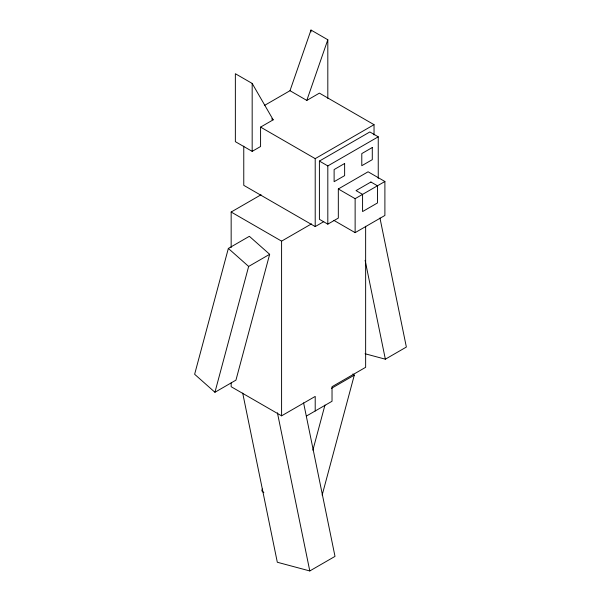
<?xml version="1.0" encoding="UTF-8"?>
<svg xmlns="http://www.w3.org/2000/svg" width="601" height="601" viewBox="0 0 601 601"><rect width="100%" height="100%" fill="white"/><g stroke="black" fill="none" stroke-linecap="round" stroke-linejoin="round"><path stroke-width="0.9" d="M228.35 248.438L194.634 374.273L214.933 392.273L235.945 380.14L269.661 254.306L249.362 236.306L228.35 248.438L248.649 266.438L214.933 392.273M262.276 489.026L261.796 490.829L263.869 492.67M312.881 450.172L324.961 405.066M322.144 495.149L354.29 375.174L352.907 373.95M264.38 105.498L289.998 90.706L311.002 30.05L327.815 39.756L327.815 98.384M289.998 90.706L306.803 100.412L327.815 39.756M260.579 127.104L273.185 119.824L252.172 83.426L235.359 73.72L235.359 141.663L252.172 151.362L260.579 146.509L260.579 127.104L315.209 158.641L374.04 124.677L374.04 134.909M306.803 100.412L319.409 93.132L374.04 124.677M231.16 247.522L231.16 212.025L261.059 194.762M333.855 220.364L355.131 232.647L384.895 215.459L384.895 181.494L368.09 171.788L338.325 188.969L338.325 218.088L327.815 224.15L319.409 219.297L319.409 161.068L369.84 131.957L378.247 136.81L378.247 178.399M319.409 161.068L327.815 165.921L378.247 136.81M231.16 212.025L281.591 241.136L311.491 223.873M338.325 188.969L355.131 198.676L384.895 181.494M243.766 146.141L243.766 185.333L315.209 226.577L323.721 221.664M248.649 266.438L269.661 254.306M231.16 382.98L231.16 386.713L281.591 415.832L315.209 396.42L315.209 410.979M331.436 388.366L354.29 375.174M365.055 353.749L385.354 359.188L406.366 347.055L379.952 217.99M306.54 415.982L332.03 401.265L332.03 386.706L365.641 367.309L365.641 226.246M242.699 393.084L277.316 562.251L309.793 570.95L335.005 556.391L303.588 402.858M271.584 118.9L273.185 119.824M365.123 260.323L385.354 359.188M277.429 412.812L309.793 570.95M355.131 198.676L355.131 232.647M327.815 165.921L327.815 224.15M315.209 158.641L315.209 226.577M311.002 30.05L311.002 31.913M281.591 241.136L281.591 415.832M252.172 83.426L252.172 151.362M344.628 163.495L334.118 169.565L334.118 181.69L344.628 175.627L344.628 163.495M372.289 147.523L361.787 153.593L361.787 165.718L372.289 159.656L372.289 147.523M370.922 182.013L356.04 190.607L362.576 194.378L362.576 211.56L377.458 202.965L377.458 185.792L370.922 182.013"/></g></svg>
